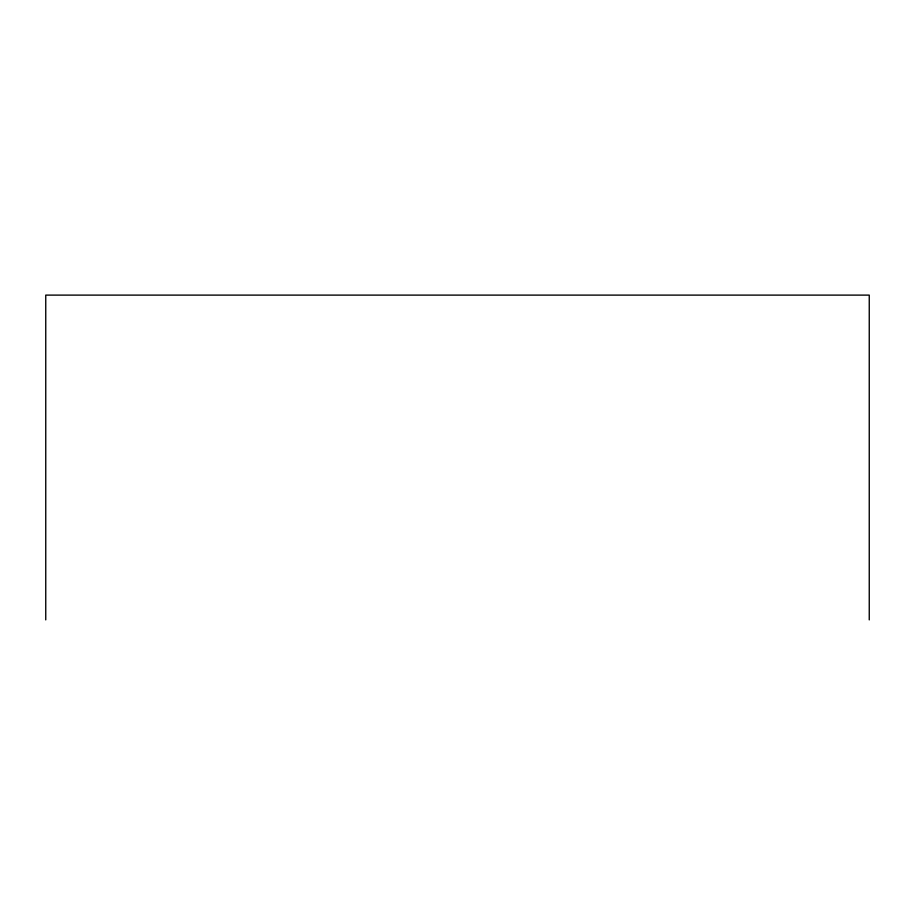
<?xml version="1.0" encoding="UTF-8"?>
<svg xmlns="http://www.w3.org/2000/svg" width="915" height="915" viewBox="0 0 915 915"><rect width="100%" height="100%" fill="white"/><g stroke="black" fill="none" stroke-linecap="round" stroke-linejoin="round"><path stroke-width="1.37" d="M869.25 619.89L869.25 295.11L45.75 295.11L45.75 619.89"/></g></svg>
